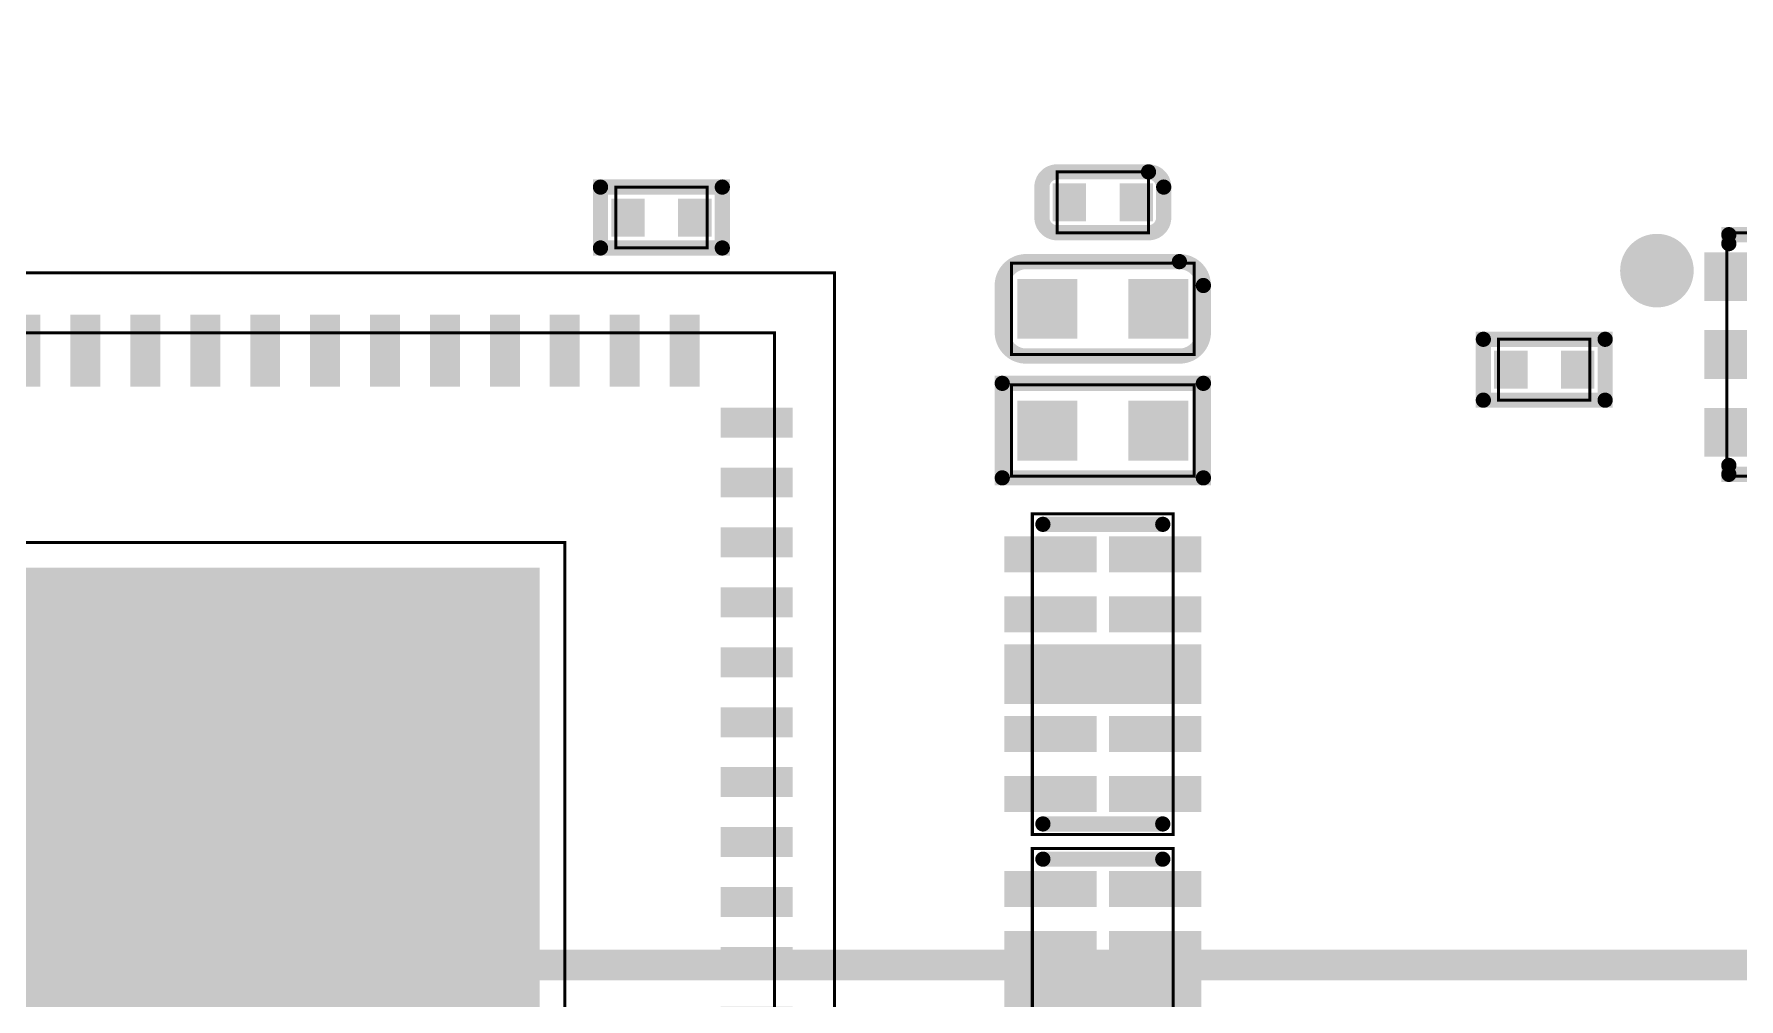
# Model space of a CAD drawing. Extents: x 60 to 160, y 44 to 135.
# Drawn here: x 103.99 to 118.21, y 81.36 to 89.41 of the extents above; entities that cross this region are included whole.
import ezdxf

# ---------------------------------------------------------------- set-up
doc = ezdxf.new("R2010")
doc.units = 0
for name, color, linetype in [('DRIL_PLTE_THRU_01', 3, 'CONTINUOUS'), ('DRIL_PLTE_THRU_02', 253, 'CONTINUOUS'), ('DRIL_PLTE_THRU_03', 4, 'CONTINUOUS'), ('DRIL_PLTE_THRU_04', 253, 'CONTINUOUS'), ('DRIL_PLTE_THRU_05', 210, 'CONTINUOUS'), ('DRIL_PLTE_THRU_06', 253, 'CONTINUOUS'), ('DRIL_PLTE_THRU_07', 57, 'CONTINUOUS'), ('DRIL_PLTE_THRU_08', 231, 'CONTINUOUS'), ('DRIL_PLTE_THRU_09', 253, 'CONTINUOUS'), ('DRIL_PLTE_THRU_10', 112, 'CONTINUOUS'), ('DRIL_PLTE_THRU_11', 216, 'CONTINUOUS'), ('DRIL_PLTE_THRU_12', 5, 'CONTINUOUS'), ('PADS_BOT', 5, 'CONTINUOUS'), ('PADS_INNER', 3, 'CONTINUOUS'), ('PADS_TOP', 3, 'CONTINUOUS'), ('PADS_XR_121', 43, 'CONTINUOUS'), ('PADS_XR_122', 4, 'CONTINUOUS'), ('PADS_XR_123', 4, 'CONTINUOUS'), ('PADS_XR_128', 5, 'CONTINUOUS'), ('PART_TOP_2DLINE_01', 255, 'CONTINUOUS'), ('PART_TOP_2DLINE_116', 255, 'CONTINUOUS'), ('PART_TOP_2DLINE_117', 255, 'CONTINUOUS'), ('PART_TOP_2DLINE_118', 255, 'CONTINUOUS'), ('PART_TOP_2DLINE_119', 255, 'CONTINUOUS'), ('PART_TOP_2DLINE_120', 255, 'CONTINUOUS'), ('PART_TOP_2DLINE_126', 255, 'CONTINUOUS')]:
    doc.layers.add(name, color=color, linetype=linetype)

# ---------------------------------------------------------------- blocks, each defined once
blk = doc.blocks.new('SMOOTH_0$127')
at = {"const_width": 0.0635}
blk.add_lwpolyline([(-0.03175, 0, 1), (0.03175, 0, 1)], format="xyb", close=True, dxfattribs=at)
blk = doc.blocks.new('SMOOTH_0$0254')
at = {"const_width": 0.0127}
blk.add_lwpolyline([(-0.00635, 0, 1), (0.00635, 0, 1)], format="xyb", close=True, dxfattribs=at)
blk = doc.blocks.new('PART_BODY_TOP_4')
at = {"layer": 'PART_TOP_2DLINE_01', "const_width": 0.127}
blk.add_lwpolyline([(-0.839, -0.195, 0.414214), (-0.639, -0.394), (0.639, -0.394, 0.414214), (0.839, -0.195), (0.839, 0.195, 0.414214), (0.639, 0.394), (-0.639, 0.394, 0.414214), (-0.839, 0.195)], format="xyb", close=True, dxfattribs=at)
at = {"layer": 'PART_TOP_2DLINE_116', "const_width": 0.0254}
blk.add_lwpolyline([(0.762, 0.381), (-0.762, 0.381), (-0.762, -0.381), (0.762, -0.381)], close=True, dxfattribs=at)
at = {"layer": 'PART_TOP_2DLINE_117', "const_width": 0.0254}
blk.add_lwpolyline([(0.762, 0.381), (-0.762, 0.381), (-0.762, -0.381), (0.762, -0.381)], close=True, dxfattribs=at)
at = {"layer": 'PART_TOP_2DLINE_01'}
for p in [(-0.839, -0.195), (-0.639, -0.394)]:
    blk.add_blockref('SMOOTH_0$127', p, dxfattribs=at)
at = {"layer": 'PART_TOP_2DLINE_116'}
for p in [(-0.762, 0.381), (0.762, 0.381), (-0.762, -0.381), (0.762, -0.381)]:
    blk.add_blockref('SMOOTH_0$0254', p, dxfattribs=at)
at = {"layer": 'PART_TOP_2DLINE_117'}
for p in [(-0.762, 0.381), (0.762, 0.381), (-0.762, -0.381), (0.762, -0.381)]:
    blk.add_blockref('SMOOTH_0$0254', p, dxfattribs=at)
blk = doc.blocks.new('DRIL_HOLE_0')
blk.add_lwpolyline([(0, 0, 1), (0, 0, 1)], format="xyb", close=True)
blk = doc.blocks.new('PAD_0')
blk.add_lwpolyline([(0, 0, 1), (0, 0, 1)], format="xyb", close=True)
blk = doc.blocks.new('PAD_1')
at = {"const_width": 0.5}
blk.add_lwpolyline([(-0.25, 0), (0.25, 0)], dxfattribs=at)
blk = doc.blocks.new('STK_TOP_92')
at = {"layer": 'DRIL_PLTE_THRU_01'}
blk.add_blockref('DRIL_HOLE_0', (0, 0), dxfattribs=at)
at = {"layer": 'DRIL_PLTE_THRU_02'}
blk.add_blockref('DRIL_HOLE_0', (0, 0), dxfattribs=at)
at = {"layer": 'DRIL_PLTE_THRU_03'}
blk.add_blockref('DRIL_HOLE_0', (0, 0), dxfattribs=at)
at = {"layer": 'DRIL_PLTE_THRU_04'}
blk.add_blockref('DRIL_HOLE_0', (0, 0), dxfattribs=at)
at = {"layer": 'DRIL_PLTE_THRU_05'}
blk.add_blockref('DRIL_HOLE_0', (0, 0), dxfattribs=at)
at = {"layer": 'DRIL_PLTE_THRU_06'}
blk.add_blockref('DRIL_HOLE_0', (0, 0), dxfattribs=at)
at = {"layer": 'DRIL_PLTE_THRU_07'}
blk.add_blockref('DRIL_HOLE_0', (0, 0), dxfattribs=at)
at = {"layer": 'DRIL_PLTE_THRU_08'}
blk.add_blockref('DRIL_HOLE_0', (0, 0), dxfattribs=at)
at = {"layer": 'DRIL_PLTE_THRU_09'}
blk.add_blockref('DRIL_HOLE_0', (0, 0), dxfattribs=at)
at = {"layer": 'DRIL_PLTE_THRU_10'}
blk.add_blockref('DRIL_HOLE_0', (0, 0), dxfattribs=at)
at = {"layer": 'DRIL_PLTE_THRU_11'}
blk.add_blockref('DRIL_HOLE_0', (0, 0), dxfattribs=at)
at = {"layer": 'DRIL_PLTE_THRU_12'}
blk.add_blockref('DRIL_HOLE_0', (0, 0), dxfattribs=at)
at = {"layer": 'PADS_BOT'}
blk.add_blockref('PAD_0', (0, 0), dxfattribs=at)
at = {"layer": 'PADS_INNER'}
blk.add_blockref('PAD_0', (0, 0), dxfattribs=at)
at = {"layer": 'PADS_TOP', "rotation": 90}
blk.add_blockref('PAD_1', (0, 0), dxfattribs=at)
blk = doc.blocks.new('SYM_TOP_7')
for name, p in [('PART_BODY_TOP_4', (0, 0)), ('STK_TOP_92', (-0.463, 0)), ('STK_TOP_92', (0.463, 0))]:
    blk.add_blockref(name, p)
blk = doc.blocks.new('PART_TOP_97')
blk.add_blockref('SYM_TOP_7', (0, 0))
blk = doc.blocks.new('PART_BODY_TOP_2')
at = {"layer": 'PART_TOP_2DLINE_01', "const_width": 0.127}
blk.add_lwpolyline([(-0.508, -0.127, 0.414214), (-0.381, -0.254), (0.381, -0.254, 0.414214), (0.508, -0.127), (0.508, 0.127, 0.414214), (0.381, 0.254), (-0.381, 0.254, 0.414214), (-0.508, 0.127)], format="xyb", close=True, dxfattribs=at)
at = {"layer": 'PART_TOP_2DLINE_116', "const_width": 0.0254}
blk.add_lwpolyline([(-0.381, 0.254), (-0.381, -0.254), (0.381, -0.254), (0.381, 0.254)], close=True, dxfattribs=at)
at = {"layer": 'PART_TOP_2DLINE_117', "const_width": 0.0254}
blk.add_lwpolyline([(-0.381, 0.254), (-0.381, -0.254), (0.381, -0.254), (0.381, 0.254)], close=True, dxfattribs=at)
at = {"layer": 'PART_TOP_2DLINE_01'}
for p in [(-0.508, -0.127), (-0.381, -0.254)]:
    blk.add_blockref('SMOOTH_0$127', p, dxfattribs=at)
at = {"layer": 'PART_TOP_2DLINE_116'}
for p in [(-0.381, 0.254), (0.381, 0.254), (-0.381, -0.254), (0.381, -0.254)]:
    blk.add_blockref('SMOOTH_0$0254', p, dxfattribs=at)
at = {"layer": 'PART_TOP_2DLINE_117'}
for p in [(-0.381, 0.254), (0.381, 0.254), (-0.381, -0.254), (0.381, -0.254)]:
    blk.add_blockref('SMOOTH_0$0254', p, dxfattribs=at)
blk = doc.blocks.new('PAD_3')
at = {"const_width": 0.2794}
blk.add_lwpolyline([(-0.15875, 0), (0.15875, 0)], dxfattribs=at)
blk = doc.blocks.new('STK_TOP_90')
at = {"layer": 'DRIL_PLTE_THRU_01'}
blk.add_blockref('DRIL_HOLE_0', (0, 0), dxfattribs=at)
at = {"layer": 'DRIL_PLTE_THRU_02'}
blk.add_blockref('DRIL_HOLE_0', (0, 0), dxfattribs=at)
at = {"layer": 'DRIL_PLTE_THRU_03'}
blk.add_blockref('DRIL_HOLE_0', (0, 0), dxfattribs=at)
at = {"layer": 'DRIL_PLTE_THRU_04'}
blk.add_blockref('DRIL_HOLE_0', (0, 0), dxfattribs=at)
at = {"layer": 'DRIL_PLTE_THRU_05'}
blk.add_blockref('DRIL_HOLE_0', (0, 0), dxfattribs=at)
at = {"layer": 'DRIL_PLTE_THRU_06'}
blk.add_blockref('DRIL_HOLE_0', (0, 0), dxfattribs=at)
at = {"layer": 'DRIL_PLTE_THRU_07'}
blk.add_blockref('DRIL_HOLE_0', (0, 0), dxfattribs=at)
at = {"layer": 'DRIL_PLTE_THRU_08'}
blk.add_blockref('DRIL_HOLE_0', (0, 0), dxfattribs=at)
at = {"layer": 'DRIL_PLTE_THRU_09'}
blk.add_blockref('DRIL_HOLE_0', (0, 0), dxfattribs=at)
at = {"layer": 'DRIL_PLTE_THRU_10'}
blk.add_blockref('DRIL_HOLE_0', (0, 0), dxfattribs=at)
at = {"layer": 'DRIL_PLTE_THRU_11'}
blk.add_blockref('DRIL_HOLE_0', (0, 0), dxfattribs=at)
at = {"layer": 'DRIL_PLTE_THRU_12'}
blk.add_blockref('DRIL_HOLE_0', (0, 0), dxfattribs=at)
at = {"layer": 'PADS_BOT'}
blk.add_blockref('PAD_0', (0, 0), dxfattribs=at)
at = {"layer": 'PADS_INNER'}
blk.add_blockref('PAD_0', (0, 0), dxfattribs=at)
at = {"layer": 'PADS_TOP', "rotation": 90}
blk.add_blockref('PAD_3', (0, 0), dxfattribs=at)
blk = doc.blocks.new('SYM_TOP_5')
for name, p in [('PART_BODY_TOP_2', (0, 0)), ('STK_TOP_90', (-0.279, 0)), ('STK_TOP_90', (0.279, 0))]:
    blk.add_blockref(name, p)
blk = doc.blocks.new('PART_TOP_103')
blk.add_blockref('SYM_TOP_5', (0, 0))
blk = doc.blocks.new('PART_BODY_TOP_14')
at = {"layer": 'PART_TOP_2DLINE_01', "const_width": 0.127}
blk.add_lwpolyline([(-0.838962, -0.394462), (-0.838962, 0.394462), (0.838962, 0.394462), (0.838962, -0.394462)], close=True, dxfattribs=at)
at = {"layer": 'PART_TOP_2DLINE_116', "const_width": 0.0254}
blk.add_lwpolyline([(-0.762, -0.381), (0.762, -0.381), (0.762, 0.381), (-0.762, 0.381)], close=True, dxfattribs=at)
at = {"layer": 'PART_TOP_2DLINE_117', "const_width": 0.0254}
blk.add_lwpolyline([(-0.762, -0.381), (0.762, -0.381), (0.762, 0.381), (-0.762, 0.381)], close=True, dxfattribs=at)
at = {"layer": 'PART_TOP_2DLINE_01'}
for p in [(-0.838962, 0.394462), (0.838962, 0.394462), (-0.838962, -0.394462), (0.838962, -0.394462)]:
    blk.add_blockref('SMOOTH_0$127', p, dxfattribs=at)
at = {"layer": 'PART_TOP_2DLINE_116'}
for p in [(-0.762, 0.381), (0.762, 0.381), (-0.762, -0.381), (0.762, -0.381)]:
    blk.add_blockref('SMOOTH_0$0254', p, dxfattribs=at)
at = {"layer": 'PART_TOP_2DLINE_117'}
for p in [(-0.762, 0.381), (0.762, 0.381), (-0.762, -0.381), (0.762, -0.381)]:
    blk.add_blockref('SMOOTH_0$0254', p, dxfattribs=at)
blk = doc.blocks.new('PAD_9')
at = {"const_width": 0.5}
blk.add_lwpolyline([(-0.25, 0), (0.25, 0)], dxfattribs=at)
blk = doc.blocks.new('STK_TOP_106')
at = {"layer": 'DRIL_PLTE_THRU_01'}
blk.add_blockref('DRIL_HOLE_0', (0, 0), dxfattribs=at)
at = {"layer": 'DRIL_PLTE_THRU_02'}
blk.add_blockref('DRIL_HOLE_0', (0, 0), dxfattribs=at)
at = {"layer": 'DRIL_PLTE_THRU_03'}
blk.add_blockref('DRIL_HOLE_0', (0, 0), dxfattribs=at)
at = {"layer": 'DRIL_PLTE_THRU_04'}
blk.add_blockref('DRIL_HOLE_0', (0, 0), dxfattribs=at)
at = {"layer": 'DRIL_PLTE_THRU_05'}
blk.add_blockref('DRIL_HOLE_0', (0, 0), dxfattribs=at)
at = {"layer": 'DRIL_PLTE_THRU_06'}
blk.add_blockref('DRIL_HOLE_0', (0, 0), dxfattribs=at)
at = {"layer": 'DRIL_PLTE_THRU_07'}
blk.add_blockref('DRIL_HOLE_0', (0, 0), dxfattribs=at)
at = {"layer": 'DRIL_PLTE_THRU_08'}
blk.add_blockref('DRIL_HOLE_0', (0, 0), dxfattribs=at)
at = {"layer": 'DRIL_PLTE_THRU_09'}
blk.add_blockref('DRIL_HOLE_0', (0, 0), dxfattribs=at)
at = {"layer": 'DRIL_PLTE_THRU_10'}
blk.add_blockref('DRIL_HOLE_0', (0, 0), dxfattribs=at)
at = {"layer": 'DRIL_PLTE_THRU_11'}
blk.add_blockref('DRIL_HOLE_0', (0, 0), dxfattribs=at)
at = {"layer": 'DRIL_PLTE_THRU_12'}
blk.add_blockref('DRIL_HOLE_0', (0, 0), dxfattribs=at)
at = {"layer": 'PADS_BOT'}
blk.add_blockref('PAD_0', (0, 0), dxfattribs=at)
at = {"layer": 'PADS_INNER'}
blk.add_blockref('PAD_0', (0, 0), dxfattribs=at)
at = {"layer": 'PADS_TOP'}
blk.add_blockref('PAD_9', (0, 0), dxfattribs=at)
blk = doc.blocks.new('SYM_TOP_17')
for name, p in [('PART_BODY_TOP_14', (0, 0)), ('STK_TOP_106', (-0.463, 0)), ('STK_TOP_106', (0.463, 0))]:
    blk.add_blockref(name, p)
blk = doc.blocks.new('PART_TOP_317')
blk.add_blockref('SYM_TOP_17', (0, 0))
blk = doc.blocks.new('PART_BODY_TOP_36')
at = {"layer": 'PART_TOP_2DLINE_01', "const_width": 0.127}
blk.add_lwpolyline([(-0.508, 0.254), (0.508, 0.254), (0.508, -0.254), (-0.508, -0.254)], close=True, dxfattribs=at)
at = {"layer": 'PART_TOP_2DLINE_118', "const_width": 0.0254}
blk.add_lwpolyline([(-0.381, 0.254), (0.381, 0.254), (0.381, -0.254), (-0.381, -0.254)], close=True, dxfattribs=at)
at = {"layer": 'PART_TOP_2DLINE_119', "const_width": 0.0254}
blk.add_lwpolyline([(-0.381, 0.254), (0.381, 0.254), (0.381, -0.254), (-0.381, -0.254)], close=True, dxfattribs=at)
at = {"layer": 'PART_TOP_2DLINE_01'}
for p in [(-0.508, 0.254), (0.508, 0.254), (-0.508, -0.254), (0.508, -0.254)]:
    blk.add_blockref('SMOOTH_0$127', p, dxfattribs=at)
at = {"layer": 'PART_TOP_2DLINE_118'}
for p in [(-0.381, 0.254), (0.381, 0.254), (-0.381, -0.254), (0.381, -0.254)]:
    blk.add_blockref('SMOOTH_0$0254', p, dxfattribs=at)
at = {"layer": 'PART_TOP_2DLINE_119'}
for p in [(-0.381, 0.254), (0.381, 0.254), (-0.381, -0.254), (0.381, -0.254)]:
    blk.add_blockref('SMOOTH_0$0254', p, dxfattribs=at)
blk = doc.blocks.new('SYM_TOP_39')
for name, p in [('PART_BODY_TOP_36', (0, 0)), ('STK_TOP_90', (-0.2794, 0)), ('STK_TOP_90', (0.2794, 0))]:
    blk.add_blockref(name, p)
blk = doc.blocks.new('PART_TOP_378')
blk.add_blockref('SYM_TOP_39', (0, 0))
blk = doc.blocks.new('PART_TOP_448')
blk.add_blockref('SYM_TOP_39', (0, 0))
blk = doc.blocks.new('PART_BODY_TOP_47')
at = {"layer": 'PART_TOP_2DLINE_117', "const_width": 0.0254}
blk.add_lwpolyline([(-2.75, -2.75), (-2.75, 2.75), (2.75, 2.75), (2.75, -2.75)], close=True, dxfattribs=at)
at = {"layer": 'PART_TOP_2DLINE_118', "const_width": 0.0254}
blk.add_lwpolyline([(-4.5, -4.5), (4.5, -4.5), (4.5, 4.5), (-4.5, 4.5)], close=True, dxfattribs=at)
at = {"layer": 'PART_TOP_2DLINE_118', "const_width": 0.254}
blk.add_lwpolyline([(-4.064, 4.191, 1), (-4.318, 4.191, 1)], format="xyb", close=True, dxfattribs=at)
at = {"layer": 'PART_TOP_2DLINE_119', "const_width": 0.0254}
blk.add_lwpolyline([(-5, -5), (-5, 5), (5, 5), (5, -5)], close=True, dxfattribs=at)
at = {"layer": 'PART_TOP_2DLINE_126', "const_width": 0.254}
blk.add_lwpolyline([(-4.699, 4.699, 1), (-4.953, 4.699, 1)], format="xyb", close=True, dxfattribs=at)
at = {"layer": 'PART_TOP_2DLINE_126', "const_width": 0.0254}
for points in [[(-4, 4.5), (-4.5, 4.5), (-4.5, 4)], [(4.5, 4), (4.5, 4.5), (4, 4.5)], [(-4.5, -4), (-4.5, -4.5), (-4, -4.5)], [(4, -4.5), (4.5, -4.5), (4.5, -4)]]:
    blk.add_lwpolyline(points, dxfattribs=at)
at = {"layer": 'PART_TOP_2DLINE_117'}
for p in [(-2.75, 2.75), (2.75, 2.75), (-2.75, -2.75), (2.75, -2.75)]:
    blk.add_blockref('SMOOTH_0$0254', p, dxfattribs=at)
at = {"layer": 'PART_TOP_2DLINE_118'}
for p in [(-4.5, 4.5), (4.5, 4.5), (-4.5, -4.5), (4.5, -4.5)]:
    blk.add_blockref('SMOOTH_0$0254', p, dxfattribs=at)
at = {"layer": 'PART_TOP_2DLINE_119'}
for p in [(-5, 5), (5, 5), (-5, -5), (5, -5)]:
    blk.add_blockref('SMOOTH_0$0254', p, dxfattribs=at)
at = {"layer": 'PART_TOP_2DLINE_126'}
for p in [(-4.5, 4.5), (-4, 4.5), (4, 4.5), (4.5, 4.5), (-4.5, 4), (4.5, 4), (-4.5, -4), (4.5, -4), (-4.5, -4.5), (-4, -4.5), (4, -4.5), (4.5, -4.5)]:
    blk.add_blockref('SMOOTH_0$0254', p, dxfattribs=at)
blk = doc.blocks.new('PAD_60')
at = {"const_width": 0.249936}
blk.add_lwpolyline([(-0.299974, 0), (0.299974, 0)], dxfattribs=at)
blk = doc.blocks.new('STK_TOP_167')
at = {"layer": 'DRIL_PLTE_THRU_01'}
blk.add_blockref('DRIL_HOLE_0', (0, 0), dxfattribs=at)
at = {"layer": 'DRIL_PLTE_THRU_02'}
blk.add_blockref('DRIL_HOLE_0', (0, 0), dxfattribs=at)
at = {"layer": 'DRIL_PLTE_THRU_03'}
blk.add_blockref('DRIL_HOLE_0', (0, 0), dxfattribs=at)
at = {"layer": 'DRIL_PLTE_THRU_04'}
blk.add_blockref('DRIL_HOLE_0', (0, 0), dxfattribs=at)
at = {"layer": 'DRIL_PLTE_THRU_05'}
blk.add_blockref('DRIL_HOLE_0', (0, 0), dxfattribs=at)
at = {"layer": 'DRIL_PLTE_THRU_06'}
blk.add_blockref('DRIL_HOLE_0', (0, 0), dxfattribs=at)
at = {"layer": 'DRIL_PLTE_THRU_07'}
blk.add_blockref('DRIL_HOLE_0', (0, 0), dxfattribs=at)
at = {"layer": 'DRIL_PLTE_THRU_08'}
blk.add_blockref('DRIL_HOLE_0', (0, 0), dxfattribs=at)
at = {"layer": 'DRIL_PLTE_THRU_09'}
blk.add_blockref('DRIL_HOLE_0', (0, 0), dxfattribs=at)
at = {"layer": 'DRIL_PLTE_THRU_10'}
blk.add_blockref('DRIL_HOLE_0', (0, 0), dxfattribs=at)
at = {"layer": 'DRIL_PLTE_THRU_11'}
blk.add_blockref('DRIL_HOLE_0', (0, 0), dxfattribs=at)
at = {"layer": 'DRIL_PLTE_THRU_12'}
blk.add_blockref('DRIL_HOLE_0', (0, 0), dxfattribs=at)
at = {"layer": 'PADS_BOT'}
blk.add_blockref('PAD_0', (0, 0), dxfattribs=at)
at = {"layer": 'PADS_INNER'}
blk.add_blockref('PAD_0', (0, 0), dxfattribs=at)
at = {"layer": 'PADS_TOP'}
blk.add_blockref('PAD_60', (0, 0), dxfattribs=at)
blk = doc.blocks.new('STK_TOP_168')
at = {"layer": 'DRIL_PLTE_THRU_01'}
blk.add_blockref('DRIL_HOLE_0', (0, 0), dxfattribs=at)
at = {"layer": 'DRIL_PLTE_THRU_02'}
blk.add_blockref('DRIL_HOLE_0', (0, 0), dxfattribs=at)
at = {"layer": 'DRIL_PLTE_THRU_03'}
blk.add_blockref('DRIL_HOLE_0', (0, 0), dxfattribs=at)
at = {"layer": 'DRIL_PLTE_THRU_04'}
blk.add_blockref('DRIL_HOLE_0', (0, 0), dxfattribs=at)
at = {"layer": 'DRIL_PLTE_THRU_05'}
blk.add_blockref('DRIL_HOLE_0', (0, 0), dxfattribs=at)
at = {"layer": 'DRIL_PLTE_THRU_06'}
blk.add_blockref('DRIL_HOLE_0', (0, 0), dxfattribs=at)
at = {"layer": 'DRIL_PLTE_THRU_07'}
blk.add_blockref('DRIL_HOLE_0', (0, 0), dxfattribs=at)
at = {"layer": 'DRIL_PLTE_THRU_08'}
blk.add_blockref('DRIL_HOLE_0', (0, 0), dxfattribs=at)
at = {"layer": 'DRIL_PLTE_THRU_09'}
blk.add_blockref('DRIL_HOLE_0', (0, 0), dxfattribs=at)
at = {"layer": 'DRIL_PLTE_THRU_10'}
blk.add_blockref('DRIL_HOLE_0', (0, 0), dxfattribs=at)
at = {"layer": 'DRIL_PLTE_THRU_11'}
blk.add_blockref('DRIL_HOLE_0', (0, 0), dxfattribs=at)
at = {"layer": 'DRIL_PLTE_THRU_12'}
blk.add_blockref('DRIL_HOLE_0', (0, 0), dxfattribs=at)
at = {"layer": 'PADS_BOT'}
blk.add_blockref('PAD_0', (0, 0), dxfattribs=at)
at = {"layer": 'PADS_INNER'}
blk.add_blockref('PAD_0', (0, 0), dxfattribs=at)
at = {"layer": 'PADS_TOP', "rotation": 90}
blk.add_blockref('PAD_60', (0, 0), dxfattribs=at)
blk = doc.blocks.new('PAD_61')
at = {"const_width": 5.08}
blk.add_lwpolyline([(-2.54, 0), (2.54, 0)], dxfattribs=at)
blk = doc.blocks.new('STK_TOP_169')
at = {"layer": 'DRIL_PLTE_THRU_01'}
blk.add_blockref('DRIL_HOLE_0', (0, 0), dxfattribs=at)
at = {"layer": 'DRIL_PLTE_THRU_02'}
blk.add_blockref('DRIL_HOLE_0', (0, 0), dxfattribs=at)
at = {"layer": 'DRIL_PLTE_THRU_03'}
blk.add_blockref('DRIL_HOLE_0', (0, 0), dxfattribs=at)
at = {"layer": 'DRIL_PLTE_THRU_04'}
blk.add_blockref('DRIL_HOLE_0', (0, 0), dxfattribs=at)
at = {"layer": 'DRIL_PLTE_THRU_05'}
blk.add_blockref('DRIL_HOLE_0', (0, 0), dxfattribs=at)
at = {"layer": 'DRIL_PLTE_THRU_06'}
blk.add_blockref('DRIL_HOLE_0', (0, 0), dxfattribs=at)
at = {"layer": 'DRIL_PLTE_THRU_07'}
blk.add_blockref('DRIL_HOLE_0', (0, 0), dxfattribs=at)
at = {"layer": 'DRIL_PLTE_THRU_08'}
blk.add_blockref('DRIL_HOLE_0', (0, 0), dxfattribs=at)
at = {"layer": 'DRIL_PLTE_THRU_09'}
blk.add_blockref('DRIL_HOLE_0', (0, 0), dxfattribs=at)
at = {"layer": 'DRIL_PLTE_THRU_10'}
blk.add_blockref('DRIL_HOLE_0', (0, 0), dxfattribs=at)
at = {"layer": 'DRIL_PLTE_THRU_11'}
blk.add_blockref('DRIL_HOLE_0', (0, 0), dxfattribs=at)
at = {"layer": 'DRIL_PLTE_THRU_12'}
blk.add_blockref('DRIL_HOLE_0', (0, 0), dxfattribs=at)
at = {"layer": 'PADS_BOT'}
blk.add_blockref('PAD_0', (0, 0), dxfattribs=at)
at = {"layer": 'PADS_INNER'}
blk.add_blockref('PAD_0', (0, 0), dxfattribs=at)
at = {"layer": 'PADS_TOP'}
blk.add_blockref('PAD_61', (0, 0), dxfattribs=at)
blk = doc.blocks.new('SYM_TOP_50')
for name, p in [('PART_BODY_TOP_47', (0, 0)), ('STK_TOP_168', (-3.75, 4.35)), ('STK_TOP_168', (-3.25, 4.35)), ('STK_TOP_168', (-2.75, 4.35)), ('STK_TOP_168', (-2.25, 4.35)), ('STK_TOP_168', (-1.75, 4.35)), ('STK_TOP_168', (-1.25, 4.35)), ('STK_TOP_168', (-0.75, 4.35)), ('STK_TOP_168', (-0.25, 4.35)), ('STK_TOP_168', (0.25, 4.35)), ('STK_TOP_168', (0.75, 4.35)), ('STK_TOP_168', (1.25, 4.35)), ('STK_TOP_168', (1.75, 4.35)), ('STK_TOP_168', (2.25, 4.35)), ('STK_TOP_168', (2.75, 4.35)), ('STK_TOP_168', (3.25, 4.35)), ('STK_TOP_168', (3.75, 4.35)), ('STK_TOP_167', (-4.35, 3.75)), ('STK_TOP_167', (4.35, 3.75)), ('STK_TOP_167', (-4.35, 3.25)), ('STK_TOP_167', (4.35, 3.25)), ('STK_TOP_167', (-4.35, 2.75)), ('STK_TOP_167', (4.35, 2.75)), ('STK_TOP_169', (0, 0)), ('STK_TOP_167', (-4.35, 2.25)), ('STK_TOP_167', (4.35, 2.25)), ('STK_TOP_167', (-4.35, 1.75)), ('STK_TOP_167', (4.35, 1.75)), ('STK_TOP_167', (-4.35, 1.25)), ('STK_TOP_167', (4.35, 1.25)), ('STK_TOP_167', (-4.35, 0.75)), ('STK_TOP_167', (4.35, 0.75)), ('STK_TOP_167', (-4.35, 0.25)), ('STK_TOP_167', (4.35, 0.25)), ('STK_TOP_167', (-4.35, -0.25)), ('STK_TOP_167', (4.35, -0.25)), ('STK_TOP_167', (-4.35, -0.75)), ('STK_TOP_167', (4.35, -0.75)), ('STK_TOP_167', (-4.35, -1.25)), ('STK_TOP_167', (4.35, -1.25)), ('STK_TOP_167', (-4.35, -1.75)), ('STK_TOP_167', (4.35, -1.75)), ('STK_TOP_167', (-4.35, -2.25)), ('STK_TOP_167', (4.35, -2.25)), ('STK_TOP_167', (-4.35, -2.75)), ('STK_TOP_167', (4.35, -2.75)), ('STK_TOP_167', (-4.35, -3.25)), ('STK_TOP_167', (4.35, -3.25)), ('STK_TOP_167', (-4.35, -3.75)), ('STK_TOP_167', (4.35, -3.75)), ('STK_TOP_168', (-3.75, -4.35)), ('STK_TOP_168', (-3.25, -4.35)), ('STK_TOP_168', (-2.75, -4.35)), ('STK_TOP_168', (-2.25, -4.35)), ('STK_TOP_168', (-1.75, -4.35)), ('STK_TOP_168', (-1.25, -4.35)), ('STK_TOP_168', (-0.75, -4.35)), ('STK_TOP_168', (-0.25, -4.35)), ('STK_TOP_168', (0.25, -4.35)), ('STK_TOP_168', (0.75, -4.35)), ('STK_TOP_168', (1.25, -4.35)), ('STK_TOP_168', (1.75, -4.35)), ('STK_TOP_168', (2.25, -4.35)), ('STK_TOP_168', (2.75, -4.35)), ('STK_TOP_168', (3.25, -4.35)), ('STK_TOP_168', (3.75, -4.35))]:
    blk.add_blockref(name, p)
blk = doc.blocks.new('PART_TOP_680')
blk.add_blockref('SYM_TOP_50', (0, 0))
blk = doc.blocks.new('PART_BODY_TOP_52')
at = {"layer": 'PART_TOP_2DLINE_116', "const_width": 0.0254}
blk.add_lwpolyline([(-1.016, 1.016), (-1.016, -1.016), (1.016, -1.016), (1.016, 1.016)], close=True, dxfattribs=at)
blk.add_lwpolyline([(0.889, -0.635, 1), (0.635, -0.635, 1)], format="xyb", close=True, dxfattribs=at)
at = {"layer": 'PART_TOP_2DLINE_117', "const_width": 0.0254}
blk.add_lwpolyline([(-1.016, 1.016), (-1.016, -1.016), (1.016, -1.016), (1.016, 1.016)], close=True, dxfattribs=at)
at = {"layer": 'PART_TOP_2DLINE_126', "const_width": 0.254}
for points in [[(-1.42, 0.7, 1), (-1.78, 0.7, 1)], [(-1.473, 0.7, 1), (-1.727, 0.7, 1)]]:
    blk.add_lwpolyline(points, format="xyb", close=True, dxfattribs=at)
at = {"layer": 'PART_TOP_2DLINE_126', "const_width": 0.127}
for points in [[(1, 0.925), (1, 1), (-1, 1), (-1, 0.925)], [(-1, -0.925), (-1, -1), (1, -1), (1, -0.925)]]:
    blk.add_lwpolyline(points, dxfattribs=at)
at = {"layer": 'PART_TOP_2DLINE_116'}
for p in [(-1.016, 1.016), (1.016, 1.016), (-1.016, -1.016), (1.016, -1.016)]:
    blk.add_blockref('SMOOTH_0$0254', p, dxfattribs=at)
at = {"layer": 'PART_TOP_2DLINE_117'}
for p in [(-1.016, 1.016), (1.016, 1.016), (-1.016, -1.016), (1.016, -1.016)]:
    blk.add_blockref('SMOOTH_0$0254', p, dxfattribs=at)
at = {"layer": 'PART_TOP_2DLINE_126'}
for p in [(-1, 1), (1, 1), (-1, 0.925), (1, 0.925), (-1, -0.925), (-1, -1), (1, -0.925), (1, -1)]:
    blk.add_blockref('SMOOTH_0$127', p, dxfattribs=at)
blk = doc.blocks.new('PAD_70')
at = {"const_width": 0.4064}
blk.add_lwpolyline([(-0.3048, 0), (0.3048, 0)], dxfattribs=at)
blk = doc.blocks.new('STK_TOP_180')
at = {"layer": 'DRIL_PLTE_THRU_01'}
blk.add_blockref('DRIL_HOLE_0', (0, 0), dxfattribs=at)
at = {"layer": 'DRIL_PLTE_THRU_02'}
blk.add_blockref('DRIL_HOLE_0', (0, 0), dxfattribs=at)
at = {"layer": 'DRIL_PLTE_THRU_03'}
blk.add_blockref('DRIL_HOLE_0', (0, 0), dxfattribs=at)
at = {"layer": 'DRIL_PLTE_THRU_04'}
blk.add_blockref('DRIL_HOLE_0', (0, 0), dxfattribs=at)
at = {"layer": 'DRIL_PLTE_THRU_05'}
blk.add_blockref('DRIL_HOLE_0', (0, 0), dxfattribs=at)
at = {"layer": 'DRIL_PLTE_THRU_06'}
blk.add_blockref('DRIL_HOLE_0', (0, 0), dxfattribs=at)
at = {"layer": 'DRIL_PLTE_THRU_07'}
blk.add_blockref('DRIL_HOLE_0', (0, 0), dxfattribs=at)
at = {"layer": 'DRIL_PLTE_THRU_08'}
blk.add_blockref('DRIL_HOLE_0', (0, 0), dxfattribs=at)
at = {"layer": 'DRIL_PLTE_THRU_09'}
blk.add_blockref('DRIL_HOLE_0', (0, 0), dxfattribs=at)
at = {"layer": 'DRIL_PLTE_THRU_10'}
blk.add_blockref('DRIL_HOLE_0', (0, 0), dxfattribs=at)
at = {"layer": 'DRIL_PLTE_THRU_11'}
blk.add_blockref('DRIL_HOLE_0', (0, 0), dxfattribs=at)
at = {"layer": 'DRIL_PLTE_THRU_12'}
blk.add_blockref('DRIL_HOLE_0', (0, 0), dxfattribs=at)
at = {"layer": 'PADS_BOT'}
blk.add_blockref('PAD_0', (0, 0), dxfattribs=at)
at = {"layer": 'PADS_INNER'}
blk.add_blockref('PAD_0', (0, 0), dxfattribs=at)
at = {"layer": 'PADS_TOP'}
blk.add_blockref('PAD_70', (0, 0), dxfattribs=at)
blk = doc.blocks.new('PAD_71')
at = {"const_width": 0.61}
blk.add_lwpolyline([(-0.635, 0), (0.635, 0)], dxfattribs=at)
blk = doc.blocks.new('STK_TOP_181')
at = {"layer": 'DRIL_PLTE_THRU_01'}
blk.add_blockref('DRIL_HOLE_0', (0, 0), dxfattribs=at)
at = {"layer": 'DRIL_PLTE_THRU_02'}
blk.add_blockref('DRIL_HOLE_0', (0, 0), dxfattribs=at)
at = {"layer": 'DRIL_PLTE_THRU_03'}
blk.add_blockref('DRIL_HOLE_0', (0, 0), dxfattribs=at)
at = {"layer": 'DRIL_PLTE_THRU_04'}
blk.add_blockref('DRIL_HOLE_0', (0, 0), dxfattribs=at)
at = {"layer": 'DRIL_PLTE_THRU_05'}
blk.add_blockref('DRIL_HOLE_0', (0, 0), dxfattribs=at)
at = {"layer": 'DRIL_PLTE_THRU_06'}
blk.add_blockref('DRIL_HOLE_0', (0, 0), dxfattribs=at)
at = {"layer": 'DRIL_PLTE_THRU_07'}
blk.add_blockref('DRIL_HOLE_0', (0, 0), dxfattribs=at)
at = {"layer": 'DRIL_PLTE_THRU_08'}
blk.add_blockref('DRIL_HOLE_0', (0, 0), dxfattribs=at)
at = {"layer": 'DRIL_PLTE_THRU_09'}
blk.add_blockref('DRIL_HOLE_0', (0, 0), dxfattribs=at)
at = {"layer": 'DRIL_PLTE_THRU_10'}
blk.add_blockref('DRIL_HOLE_0', (0, 0), dxfattribs=at)
at = {"layer": 'DRIL_PLTE_THRU_11'}
blk.add_blockref('DRIL_HOLE_0', (0, 0), dxfattribs=at)
at = {"layer": 'DRIL_PLTE_THRU_12'}
blk.add_blockref('DRIL_HOLE_0', (0, 0), dxfattribs=at)
at = {"layer": 'PADS_BOT'}
blk.add_blockref('PAD_0', (0, 0), dxfattribs=at)
at = {"layer": 'PADS_INNER'}
blk.add_blockref('PAD_0', (0, 0), dxfattribs=at)
at = {"layer": 'PADS_TOP', "rotation": 90}
blk.add_blockref('PAD_71', (0, 0), dxfattribs=at)
blk = doc.blocks.new('SYM_TOP_55')
for name, p in [('PART_BODY_TOP_52', (0, 0)), ('STK_TOP_181', (0, 0)), ('STK_TOP_180', (-0.899922, 0.649986)), ('STK_TOP_180', (0.899922, 0.649986)), ('STK_TOP_180', (-0.899922, 0)), ('STK_TOP_180', (0.899922, 0)), ('STK_TOP_180', (-0.899922, -0.649986)), ('STK_TOP_180', (0.899922, -0.649986))]:
    blk.add_blockref(name, p)
blk = doc.blocks.new('PART_TOP_685')
blk.add_blockref('SYM_TOP_55', (0, 0))
blk = doc.blocks.new('PART_BODY_TOP_42305')
at = {"layer": 'PART_TOP_2DLINE_01', "const_width": 0.0254}
blk.add_lwpolyline([(-1.338, -0.588), (-1.338, 0.588), (1.338, 0.588), (1.338, -0.588)], close=True, dxfattribs=at)
at = {"layer": 'PART_TOP_2DLINE_01', "const_width": 0.127}
for points in [[(-1.25, 0.5), (-1.25, -0.5)], [(1.25, 0.5), (1.25, -0.5)]]:
    blk.add_lwpolyline(points, dxfattribs=at)
at = {"layer": 'PART_TOP_2DLINE_120', "const_width": 0.0254}
blk.add_lwpolyline([(-1.338, -0.588), (-1.338, 0.588), (1.338, 0.588), (1.338, -0.588)], close=True, dxfattribs=at)
at = {"layer": 'PART_TOP_2DLINE_01'}
for name, p in [('SMOOTH_0$0254', (-1.338, 0.588)), ('SMOOTH_0$0254', (1.338, 0.588)), ('SMOOTH_0$127', (-1.25, 0.5)), ('SMOOTH_0$127', (1.25, 0.5)), ('SMOOTH_0$127', (-1.25, -0.5)), ('SMOOTH_0$127', (1.25, -0.5)), ('SMOOTH_0$0254', (-1.338, -0.588)), ('SMOOTH_0$0254', (1.338, -0.588))]:
    blk.add_blockref(name, p, dxfattribs=at)
at = {"layer": 'PART_TOP_2DLINE_120'}
for p in [(-1.338, 0.588), (1.338, 0.588), (-1.338, -0.588), (1.338, -0.588)]:
    blk.add_blockref('SMOOTH_0$0254', p, dxfattribs=at)
blk = doc.blocks.new('PAD_95')
at = {"const_width": 0.3}
blk.add_lwpolyline([(-0.385, 0), (0.385, 0)], dxfattribs=at)
blk = doc.blocks.new('PAD_96')
at = {"const_width": 0.2}
blk.add_lwpolyline([(-0.335, 0), (0.335, 0)], dxfattribs=at)
blk = doc.blocks.new('STK_TOP_242')
at = {"layer": 'DRIL_PLTE_THRU_01'}
blk.add_blockref('DRIL_HOLE_0', (0, 0), dxfattribs=at)
at = {"layer": 'DRIL_PLTE_THRU_02'}
blk.add_blockref('DRIL_HOLE_0', (0, 0), dxfattribs=at)
at = {"layer": 'DRIL_PLTE_THRU_03'}
blk.add_blockref('DRIL_HOLE_0', (0, 0), dxfattribs=at)
at = {"layer": 'DRIL_PLTE_THRU_04'}
blk.add_blockref('DRIL_HOLE_0', (0, 0), dxfattribs=at)
at = {"layer": 'DRIL_PLTE_THRU_05'}
blk.add_blockref('DRIL_HOLE_0', (0, 0), dxfattribs=at)
at = {"layer": 'DRIL_PLTE_THRU_06'}
blk.add_blockref('DRIL_HOLE_0', (0, 0), dxfattribs=at)
at = {"layer": 'DRIL_PLTE_THRU_07'}
blk.add_blockref('DRIL_HOLE_0', (0, 0), dxfattribs=at)
at = {"layer": 'DRIL_PLTE_THRU_08'}
blk.add_blockref('DRIL_HOLE_0', (0, 0), dxfattribs=at)
at = {"layer": 'DRIL_PLTE_THRU_09'}
blk.add_blockref('DRIL_HOLE_0', (0, 0), dxfattribs=at)
at = {"layer": 'DRIL_PLTE_THRU_10'}
blk.add_blockref('DRIL_HOLE_0', (0, 0), dxfattribs=at)
at = {"layer": 'DRIL_PLTE_THRU_11'}
blk.add_blockref('DRIL_HOLE_0', (0, 0), dxfattribs=at)
at = {"layer": 'DRIL_PLTE_THRU_12'}
blk.add_blockref('DRIL_HOLE_0', (0, 0), dxfattribs=at)
at = {"layer": 'PADS_BOT', "rotation": 90}
blk.add_blockref('PAD_0', (0, 0), dxfattribs=at)
at = {"layer": 'PADS_INNER'}
blk.add_blockref('PAD_0', (0, 0), dxfattribs=at)
at = {"layer": 'PADS_TOP', "rotation": 90}
blk.add_blockref('PAD_96', (0, 0), dxfattribs=at)
at = {"layer": 'PADS_XR_121', "rotation": 90}
blk.add_blockref('PAD_95', (0, 0), dxfattribs=at)
at = {"layer": 'PADS_XR_122', "rotation": 90}
blk.add_blockref('PAD_0', (0, 0), dxfattribs=at)
at = {"layer": 'PADS_XR_123', "rotation": 90}
blk.add_blockref('PAD_96', (0, 0), dxfattribs=at)
at = {"layer": 'PADS_XR_128', "rotation": 90}
blk.add_blockref('PAD_0', (0, 0), dxfattribs=at)
blk = doc.blocks.new('PAD_97')
at = {"const_width": 0.5}
blk.add_lwpolyline([(-0.435, 0), (0.435, 0)], dxfattribs=at)
blk = doc.blocks.new('PAD_98')
at = {"const_width": 0.399999}
blk.add_lwpolyline([(-0.387502, 0), (0.387502, 0)], dxfattribs=at)
blk = doc.blocks.new('STK_TOP_243')
at = {"layer": 'DRIL_PLTE_THRU_01'}
blk.add_blockref('DRIL_HOLE_0', (0, 0), dxfattribs=at)
at = {"layer": 'DRIL_PLTE_THRU_02'}
blk.add_blockref('DRIL_HOLE_0', (0, 0), dxfattribs=at)
at = {"layer": 'DRIL_PLTE_THRU_03'}
blk.add_blockref('DRIL_HOLE_0', (0, 0), dxfattribs=at)
at = {"layer": 'DRIL_PLTE_THRU_04'}
blk.add_blockref('DRIL_HOLE_0', (0, 0), dxfattribs=at)
at = {"layer": 'DRIL_PLTE_THRU_05'}
blk.add_blockref('DRIL_HOLE_0', (0, 0), dxfattribs=at)
at = {"layer": 'DRIL_PLTE_THRU_06'}
blk.add_blockref('DRIL_HOLE_0', (0, 0), dxfattribs=at)
at = {"layer": 'DRIL_PLTE_THRU_07'}
blk.add_blockref('DRIL_HOLE_0', (0, 0), dxfattribs=at)
at = {"layer": 'DRIL_PLTE_THRU_08'}
blk.add_blockref('DRIL_HOLE_0', (0, 0), dxfattribs=at)
at = {"layer": 'DRIL_PLTE_THRU_09'}
blk.add_blockref('DRIL_HOLE_0', (0, 0), dxfattribs=at)
at = {"layer": 'DRIL_PLTE_THRU_10'}
blk.add_blockref('DRIL_HOLE_0', (0, 0), dxfattribs=at)
at = {"layer": 'DRIL_PLTE_THRU_11'}
blk.add_blockref('DRIL_HOLE_0', (0, 0), dxfattribs=at)
at = {"layer": 'DRIL_PLTE_THRU_12'}
blk.add_blockref('DRIL_HOLE_0', (0, 0), dxfattribs=at)
at = {"layer": 'PADS_BOT', "rotation": 90}
blk.add_blockref('PAD_0', (0, 0), dxfattribs=at)
at = {"layer": 'PADS_INNER'}
blk.add_blockref('PAD_0', (0, 0), dxfattribs=at)
at = {"layer": 'PADS_TOP', "rotation": 90}
blk.add_blockref('PAD_98', (0, 0), dxfattribs=at)
at = {"layer": 'PADS_XR_121', "rotation": 90}
blk.add_blockref('PAD_97', (0, 0), dxfattribs=at)
at = {"layer": 'PADS_XR_122', "rotation": 90}
blk.add_blockref('PAD_0', (0, 0), dxfattribs=at)
at = {"layer": 'PADS_XR_123', "rotation": 90}
blk.add_blockref('PAD_98', (0, 0), dxfattribs=at)
at = {"layer": 'PADS_XR_128', "rotation": 90}
blk.add_blockref('PAD_0', (0, 0), dxfattribs=at)
blk = doc.blocks.new('SYM_TOP_74')
for name, p in [('STK_TOP_243', (0, 0.388)), ('STK_TOP_242', (-1, 0.437)), ('STK_TOP_242', (-0.5, 0.437)), ('STK_TOP_242', (0.5, 0.437)), ('STK_TOP_242', (1, 0.437)), ('PART_BODY_TOP_42305', (0, 0)), ('STK_TOP_243', (0, -0.388)), ('STK_TOP_242', (-1, -0.437)), ('STK_TOP_242', (-0.5, -0.437)), ('STK_TOP_242', (0.5, -0.437)), ('STK_TOP_242', (1, -0.437))]:
    blk.add_blockref(name, p)
blk = doc.blocks.new('PART_TOP_766')
blk.add_blockref('SYM_TOP_74', (0, 0))
blk = doc.blocks.new('PART_TOP_767')
blk.add_blockref('SYM_TOP_74', (0, 0))
blk = doc.blocks.new('PART_BODY_TOP_42357')
at = {"layer": 'PART_TOP_2DLINE_01', "const_width": 0.254}
blk.add_lwpolyline([(-19.98, 19.95), (20.01, 19.95), (20.01, -20.06), (-19.98, -20.06)], close=True, dxfattribs=at)
blk = doc.blocks.new('SYM_TOP_77')
blk.add_blockref('PART_BODY_TOP_42357', (0, 0))
blk = doc.blocks.new('PART_TOP_830')
blk.add_blockref('SYM_TOP_77', (0, 0))

msp = doc.modelspace()

# ---------------------------------------------------------------- block references
for name, p in [('PART_TOP_830', (103.288, 101.707)), ('PART_TOP_685', (119.126, 86.741)), ('PART_TOP_680', (105.664, 82.423)), ('PART_TOP_317', (112.903, 86.106))]:
    msp.add_blockref(name, p)
for name, p, rotation in [('PART_TOP_378', (109.22, 87.884), 180), ('PART_TOP_103', (112.903, 88.011), 180), ('PART_TOP_97', (112.903, 87.122), 180), ('PART_TOP_448', (116.586, 86.614), 180), ('PART_TOP_766', (112.903, 84.074), 270), ('PART_TOP_767', (112.903, 81.28), 270)]:
    msp.add_blockref(name, p, dxfattribs=dict(rotation=rotation))

doc.saveas('drawing.dxf')
